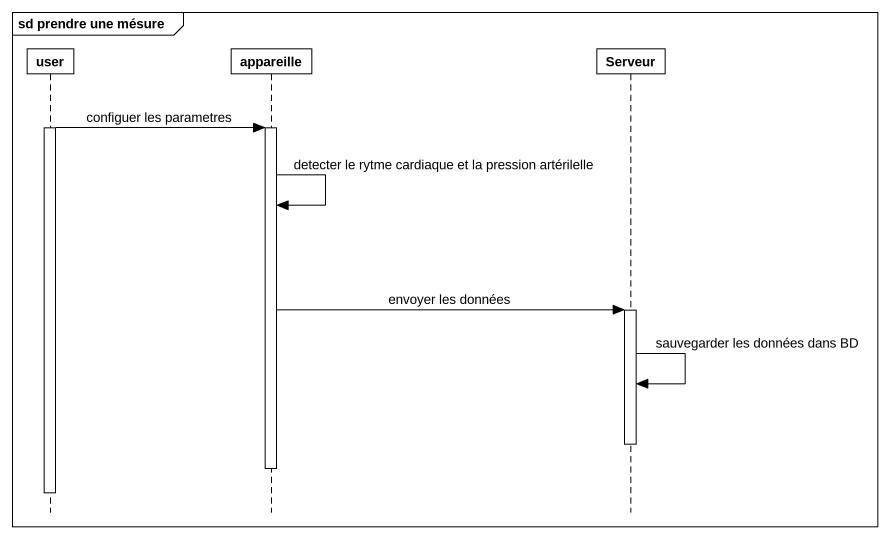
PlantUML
@startuml
mainframe sd prendre une mésure
hide footbox
participant user
participant appareille
participant Serveur

activate user
user -> appareille : configuer les parametres
activate appareille
appareille -> appareille : detecter le rytme cardiaque et la pression artérilelle
appareille -> Serveur : envoyer les données
activate Serveur
Serveur -> Serveur : sauvegarder les données dans BD
deactivate Serveur
deactivate appareille
deactivate user
@enduml
